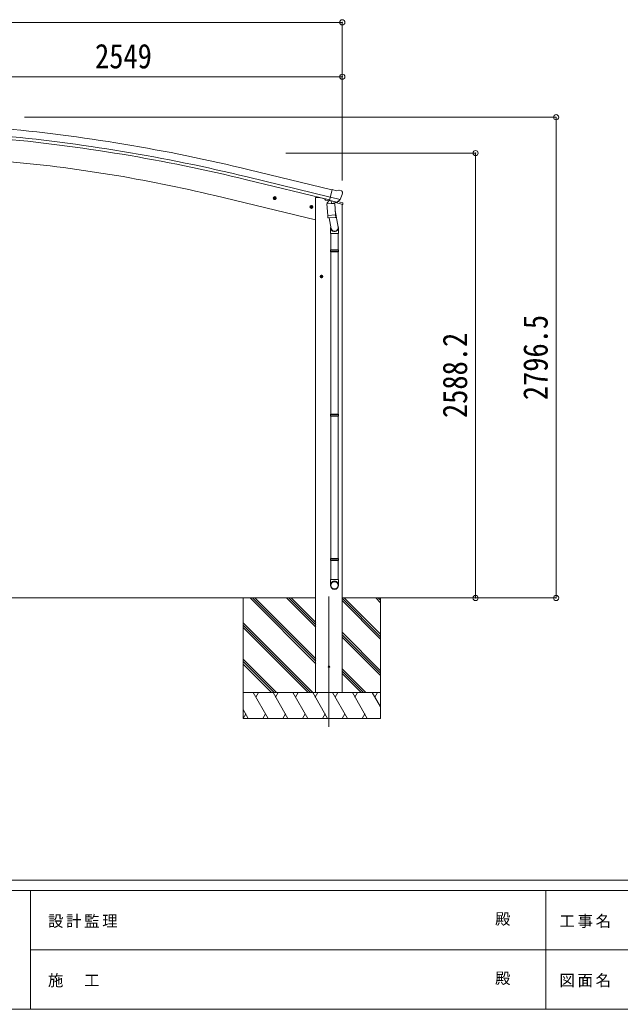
# Model space of a CAD drawing. Units: millimetres at full size. Extents: x -8385 to 33752, y -10062 to 5787.
# Drawn here: x -3465 to 31, y -5853 to -97 of the extents above; entities that cross this region are included whole.
import ezdxf
from ezdxf.enums import TextEntityAlignment as Align

# ---------------------------------------------------------------- set-up
doc = ezdxf.new("R2010")
doc.units = ezdxf.units.MM
doc.header["$LTSCALE"] = 30
doc.header["$PDMODE"] = 32
doc.header["$PDSIZE"] = 30
for name, color, linetype, lineweight in [('0-0_0', 7, 'Continuous', 9), ('0-1_本体', 4, 'Continuous', 9), ('0-2_部品', 7, 'Continuous', 9), ('0-8_PARTS2', 2, 'Continuous', 9), ('0-A_寸法', 6, 'Continuous', 9), ('F-0_240', 7, 'Continuous', 9)]:
    doc.layers.add(name, color=color, linetype=linetype, lineweight=lineweight)
doc.styles.add('ＭＳ ゴシック', font='')
doc.styles.get('ＭＳ ゴシック').set_extended_font_data('MS Gothic')

msp = doc.modelspace()

# ---------------------------------------------------------------- linework, layer by layer
at = {"layer": '0-0_0', "color": 6}
for p, q in [((-4136.2, -428.94), (-1587.2, -428.94)), ((-1587.2, -428.94), (-1587.2, -1031.4)), ((-342.4, -3460.68), (-342.4, -664.18)), ((-811.41, -872.48), (-811.41, -3460.68))]:
    msp.add_line(p, q, dxfattribs=at)
at = {"layer": '0-0_0'}
for p, q in [((-6546.2, -3460.68), (-1743.2, -3460.68)), ((-2164.45, -3460.68), (-2164.45, -4160.68)), ((-1742.2, -3842.94), (-2124.46, -3460.68)), ((-1742.2, -3828.8), (-2110.32, -3460.68)), ((-1742.2, -3814.66), (-2096.18, -3460.68)), ((-1742.2, -3630.81), (-1912.33, -3460.68)), ((-1742.2, -3616.67), (-1898.19, -3460.68)), ((-1742.2, -3602.53), (-1884.04, -3460.68)), ((-990.36, -3460.68), (-1586.7, -3460.68)), ((-1364.45, -3686.05), (-1586.7, -3463.8)), ((-1364.45, -3700.19), (-1586.7, -3477.95)), ((-1364.45, -3671.91), (-1575.68, -3460.68)), ((-1364.45, -3488.06), (-1391.83, -3460.68)), ((-1364.45, -3473.92), (-1377.69, -3460.68)), ((-1364.45, -3460.68), (-1364.45, -4160.68)), ((-1758.3, -4010.68), (-2164.45, -3604.54)), ((-1772.45, -4010.68), (-2164.45, -3618.69)), ((-1786.59, -4010.68), (-2164.45, -3632.83)), ((-1364.45, -3884.04), (-1586.7, -3661.79)), ((-1364.45, -3898.18), (-1586.7, -3675.94)), ((-1364.45, -3912.33), (-1586.7, -3690.08)), ((-1970.44, -4010.68), (-2164.45, -3816.67)), ((-1984.58, -4010.68), (-2164.45, -3830.82)), ((-1998.72, -4010.68), (-2164.45, -3844.96)), ((-1449.94, -4010.68), (-1586.7, -3873.92)), ((-1464.08, -4010.68), (-1586.7, -3888.07)), ((-1478.22, -4010.68), (-1586.7, -3902.21)), ((-2164.45, -4010.68), (-1364.45, -4010.68)), ((-2019.06, -4160.68), (-2105.67, -4010.68)), ((-2090.66, -4036.66), (-2075.66, -4010.68)), ((-1903.59, -4160.68), (-1990.2, -4010.68)), ((-1960.19, -4010.68), (-1975.19, -4036.66)), ((-1788.12, -4160.68), (-1874.73, -4010.68)), ((-1859.72, -4036.66), (-1844.72, -4010.68)), ((-1672.65, -4160.68), (-1759.25, -4010.68)), ((-1744.25, -4036.66), (-1729.25, -4010.68)), ((-1557.18, -4160.68), (-1643.78, -4010.68)), ((-1628.78, -4036.66), (-1613.78, -4010.68)), ((-1441.71, -4160.68), (-1528.31, -4010.68)), ((-1513.31, -4036.66), (-1498.31, -4010.68)), ((-1364.45, -4094.51), (-1412.85, -4010.68)), ((-1397.84, -4036.66), (-1382.84, -4010.68)), ((-2149.53, -4134.7), (-2164.53, -4160.68)), ((-2134.53, -4160.68), (-2164.45, -4108.87)), ((-2034.06, -4134.7), (-2049.06, -4160.68)), ((-1918.59, -4134.7), (-1933.59, -4160.68)), ((-1803.12, -4134.7), (-1818.12, -4160.68)), ((-1687.65, -4134.7), (-1702.65, -4160.68)), ((-1572.18, -4134.7), (-1587.18, -4160.68)), ((-1456.71, -4134.7), (-1471.71, -4160.68)), ((-1364.45, -4160.68), (-2164.45, -4160.68))]:
    msp.add_line(p, q, dxfattribs=at)
at = {"layer": '0-0_0', "color": 6}
msp.add_point((-1587.2, -428.94), dxfattribs=at)
at = {"layer": '0-1_本体'}
for p, q in [((-1647.22, -1087.09), (-2130.09, -969.61)), ((-1661.22, -1145.43), (-2144.28, -1027.91)), ((-1657.29, -1129.06), (-2140.3, -1011.54)), ((-1742.7, -1260.68), (-2328.37, -1120.07)), ((-1742.7, -1130.68), (-1742.7, -4010.68)), ((-1587.2, -1170.39), (-1587.2, -4010.68))]:
    msp.add_line(p, q, dxfattribs=at)
msp.add_lwpolyline([(-1742.7, -1130.68), (-1722.7, -1130.68), (-1689.19, -1138.73)], dxfattribs=at)
for centre, radius, start, end in [((-4501.46, -10716.08), 10030.81, 76.32536, 84.82535), ((-4501.46, -10716.08), 9970.81, 76.32536, 84.82535), ((-4501.46, -10716.08), 9987.65, 76.32536, 84.82535), ((-4293.36, -9304.85), 8417.35, 76.5, 84.99999)]:
    msp.add_arc(centre, radius, start, end, dxfattribs=at)
at = {"layer": '0-2_部品'}
for p, q in [((-1620.32, -1091.36), (-1646.25, -1085.13)), ((-1620.32, -1091.36), (-1607.06, -1088.66)), ((-1592.57, -1091.85), (-1605.76, -1088.68)), ((-1970.93, -1136.86), (-1990.38, -1132.2)), ((-1987.95, -1132.78), (-1982.78, -1127.33)), ((-1985.82, -1139.97), (-1987.95, -1132.78)), ((-1982.99, -1144.25), (-1978.32, -1124.81)), ((-1982.78, -1127.33), (-1975.49, -1129.09)), ((-1975.49, -1129.09), (-1973.35, -1136.28)), ((-1688.69, -1138.65), (-1688.69, -1141.96)), ((-1665.97, -1151.36), (-1684.85, -1146.82)), ((-1661.97, -1146.76), (-1675.29, -1162.08)), ((-1661.03, -1146.7), (-1661.97, -1146.76)), ((-1657.95, -1149.17), (-1659.47, -1148.8)), ((-1621.24, -1157.98), (-1657.95, -1149.17)), ((-1599.31, -1142.98), (-1656.82, -1129.17)), ((-1651.99, -1150.99), (-1650.97, -1165.6)), ((-1616.17, -1157.89), (-1599.79, -1143.4)), ((-1589.48, -1094.09), (-1585.62, -1100.39)), ((-1585.26, -1102.67), (-1585.54, -1103.82)), ((-1757.01, -1188.22), (-1776.45, -1183.55)), ((-1774.03, -1184.14), (-1768.86, -1178.69)), ((-1771.9, -1191.33), (-1774.03, -1184.14)), ((-1769.06, -1195.61), (-1764.4, -1176.16)), ((-1768.86, -1178.69), (-1761.56, -1180.44)), ((-1761.56, -1180.44), (-1759.43, -1187.64)), ((-1676.39, -1168.53), (-1630.7, -1165.34)), ((-1671.72, -1235.37), (-1676.39, -1168.53)), ((-1675.29, -1162.08), (-1674.84, -1168.42)), ((-1623.78, -1159.99), (-1649.6, -1166.43)), ((-1632.48, -1162.16), (-1632.25, -1165.44)), ((-1630.7, -1165.34), (-1626.03, -1232.17)), ((-1627.76, -1207.41), (-1611.85, -1303.58)), ((-1584.13, -1171), (-1626.84, -1160.75)), ((-1618.87, -1158.45), (-1626.39, -1156.65)), ((-1623.08, -1158.21), (-1623.03, -1158.95)), ((-1619.71, -1158.35), (-1621.24, -1157.98)), ((-1612.64, -1154.9), (-1586.43, -1161.2)), ((-1584.13, -1164.11), (-1584.13, -1171)), ((-1671.72, -1235.37), (-1626.03, -1232.17)), ((-1671.7, -1235.37), (-1670.81, -1248.06)), ((-1627.01, -1246.78), (-1668.71, -1249.69)), ((-1663.28, -1249.31), (-1652.55, -1312.9)), ((-1625.17, -1244.64), (-1626.04, -1232.17)), ((-1625.56, -1246), (-1625.56, -1246)), ((-1655.7, -1306.08), (-1655.7, -1340.74)), ((-1609.7, -1340.74), (-1609.7, -1306.39)), ((-1655.7, -1340.74), (-1609.7, -1340.74)), ((-1653.7, -1340.74), (-1653.7, -1434.74)), ((-1611.7, -1340.74), (-1611.7, -1434.74)), ((-1655.7, -1436.74), (-1654.7, -1434.74)), ((-1655.7, -1436.74), (-1609.7, -1436.74)), ((-1655.7, -1436.74), (-1655.7, -1444.74)), ((-1654.7, -1434.74), (-1610.7, -1434.74)), ((-1609.7, -1436.74), (-1610.7, -1434.74)), ((-1655.7, -1444.74), (-1609.7, -1444.74)), ((-1655.7, -1444.74), (-1654.7, -1446.74)), ((-1654.7, -1446.74), (-1610.7, -1446.74)), ((-1653.7, -1446.74), (-1653.7, -2390.93)), ((-1611.7, -1446.74), (-1611.7, -2390.93)), ((-1718.2, -1590.8), (-1698.2, -1590.8)), ((-1714.7, -1587.05), (-1708.2, -1583.3)), ((-1708.2, -1600.8), (-1708.2, -1580.8)), ((-1708.2, -1583.3), (-1701.7, -1587.05)), ((-1701.7, -1594.55), (-1708.2, -1598.31)), ((-1701.7, -1587.05), (-1701.7, -1594.55)), ((-1655.7, -2392.93), (-1654.7, -2390.93)), ((-1655.7, -2392.93), (-1609.7, -2392.93)), ((-1655.7, -2392.93), (-1655.7, -2400.93)), ((-1655.7, -2400.93), (-1609.7, -2400.93)), ((-1655.7, -2400.93), (-1654.7, -2402.93)), ((-1654.7, -2390.93), (-1610.7, -2390.93)), ((-1654.7, -2402.93), (-1610.7, -2402.93)), ((-1653.7, -2402.93), (-1653.7, -3231.11)), ((-1611.7, -2402.93), (-1611.7, -3231.11)), ((-1609.7, -2392.93), (-1610.7, -2390.93)), ((-1655.7, -3233.11), (-1654.7, -3231.11)), ((-1655.7, -3233.11), (-1609.7, -3233.11)), ((-1655.7, -3233.11), (-1655.7, -3241.11)), ((-1655.7, -3241.11), (-1609.7, -3241.11)), ((-1655.7, -3241.11), (-1654.7, -3243.11)), ((-1654.7, -3231.11), (-1610.7, -3231.11)), ((-1654.7, -3243.11), (-1610.7, -3243.11)), ((-1653.7, -3243.11), (-1653.7, -3353.11)), ((-1611.7, -3243.11), (-1611.7, -3353.11)), ((-1609.7, -3233.11), (-1610.7, -3231.11)), ((-1655.7, -3387.26), (-1655.7, -3353.11)), ((-1655.7, -3353.11), (-1609.7, -3353.11)), ((-1609.7, -3387.26), (-1609.7, -3353.11))]:
    msp.add_line(p, q, dxfattribs=at)
for points in [[(-1651.68, -1150.58), (-1661.4, -1148.25), (-1646.25, -1085.13)], [(-1973.35, -1136.28), (-1978.52, -1141.73), (-1985.82, -1139.97)], [(-1651.68, -1150.58), (-1651.44, -1150.73), (-1626.67, -1156.68), (-1626.39, -1156.65)], [(-1599.04, -1142.4), (-1599.63, -1143.24), (-1599.79, -1143.4)], [(-1759.43, -1187.64), (-1764.6, -1193.08), (-1771.9, -1191.33)], [(-1609.7, -1436.74), (-1609.7, -1444.74), (-1610.7, -1446.74)], [(-1708.2, -1598.31), (-1714.7, -1594.55), (-1714.7, -1587.05)], [(-1609.7, -2392.93), (-1609.7, -2400.93), (-1610.7, -2402.93)], [(-1609.7, -3233.11), (-1609.7, -3241.11), (-1610.7, -3243.11)]]:
    msp.add_lwpolyline(points, dxfattribs=at)
for centre, radius in [((-1980.65, -1134.53), 8.5), ((-1980.65, -1134.53), 7.7), ((-1980.65, -1134.53), 6.5), ((-1766.73, -1185.89), 8.5), ((-1766.73, -1185.89), 7.7), ((-1766.73, -1185.89), 6.5), ((-1708.2, -1590.8), 8.5), ((-1708.2, -1590.8), 7.7), ((-1708.2, -1590.8), 6.5)]:
    msp.add_circle(centre, radius, dxfattribs=at)
at = {"layer": '0-2_部品', "color": 4}
msp.add_circle((-1664.7, -3860.68), 4.5, dxfattribs=at)
at = {"layer": '0-2_部品'}
for centre, radius, start, end in [((-1606.46, -1091.6), 3, 76.5, 101.5), ((-1593.74, -1096.71), 5, 31.5, 76.5), ((-1683.69, -1141.96), 5, 180, 256.5), ((-1659.36, -1148.32), 0.5, 221.23754, 256.5), ((-1652.59, -1151.07), 0.604, 7.79405, 79.40158), ((-1782.34, -1056.57), 202.4, 334.90875, 346.5), ((-1649.95, -1165.46), 1.03, 188.03431, 289.96103), ((-1624.02, -1159.02), 1, 284, 4), ((-1622.58, -1158.17), 0.5, 76.5, 184), ((-1619.59, -1157.86), 0.5, 256.5, 291.76246), ((-1587.13, -1164.11), 3, 0, 76.5), ((-1668.85, -1247.7), 2, 190.53157, 274), ((-1627.15, -1244.78), 2, 274, 322.59038), ((-1627.11, -1244.81), 1.95, 322.52234, 4.95983), ((-1639.7, -1306.39), 30, 0, 2.54858)]:
    msp.add_arc(centre, radius, start, end, dxfattribs=at)
for centre, major_axis, ratio, start_param, end_param in [((-1588.18, -1101.96), (1.57, -2.57), 0.99628, 0.7835347, 1.5707963), ((-1618.18, -1155.53), (0.73, -2.92), 0.997631, 5.8041905, 5.8929484), ((-1618.21, -1155.4), (-2.63, 3.16), 0.650902, 2.1145521, 2.1873627), ((-1618.15, -1155.63), (0.73, -2.92), 0.997631, 5.965759, 6.7621801), ((-1632.7, -1306.08), (-23, 0), 0.996195, 6.0000678, 10.0103449), ((-1632.7, -1306.08), (-21, 0), 0.996195, 0.3319459, 3.3482706), ((-1632.7, -3385.51), (23, 0), 0.996195, 6.2831853, 9.424778), ((-1632.7, -3387.26), (23, 0), 0.996195, 6.2831853, 9.424778), ((-1632.7, -3387.26), (0, -23.43), 0.981806, 4.712389, 7.8539816)]:
    msp.add_ellipse(centre, major_axis=major_axis, ratio=ratio, start_param=start_param, end_param=end_param, dxfattribs=at)
msp.add_ellipse((-1632.7, -3387.26), major_axis=(-21, 0), ratio=0.996195, dxfattribs=at)
at = {"layer": '0-8_PARTS2'}
msp.add_line((-1664.7, -3451.47), (-1664.7, -4210.68), dxfattribs=at)
at = {"layer": '0-A_寸法'}
for p, q in [((-6701.2, -112.32), (-1587.2, -112.32)), ((-1587.2, -112.32), (-1587.2, -428.94)), ((-342.4, -664.18), (-3437.75, -664.18)), ((-811.41, -872.48), (-1915.57, -872.48)), ((-811.41, -3460.68), (-1140.24, -3460.68)), ((-342.4, -3460.68), (-811.41, -3460.68))]:
    msp.add_line(p, q, dxfattribs=at)
for p in [(-1587.2, -112.32), (-342.4, -664.18), (-811.41, -872.48), (-811.41, -3460.68), (-342.4, -3460.68)]:
    msp.add_point(p, dxfattribs=at)
at = {"layer": 'F-0_240', "color": 5}
for p, q in [((-8385.45, -5102.66), (8054.55, -5102.66)), ((-8385.45, -5162.66), (5387.79, -5162.66)), ((-3402.21, -5162.66), (-3402.21, -5852.66)), ((-402.21, -5162.66), (-402.21, -5852.66)), ((-3402.21, -5507.66), (2747.79, -5507.66)), ((-8385.45, -5852.66), (8054.55, -5852.66))]:
    msp.add_line(p, q, dxfattribs=at)

# ---------------------------------------------------------------- texts
at = {"layer": '0-0_0', "style": 'ＭＳ ゴシック', "width": 0.85}
msp.add_text('2549', height=143, dxfattribs=at).set_placement((-3026.7, -422.94), align=Align.BOTTOM_LEFT)
at = {"layer": '0-A_寸法', "color": 7, "style": 'ＭＳ ゴシック', "width": 0.85}
for s, p in [('2796.5', (-348.4, -2309.93)), ('2588.2', (-817.41, -2414.08))]:
    msp.add_text(s, height=143, rotation=90, dxfattribs=at).set_placement(p, align=Align.BOTTOM_LEFT)
at = {"layer": 'F-0_240', "style": 'ＭＳ ゴシック'}
for p in [(-697.92, -5380.16), (-697.92, -5725.16)]:
    msp.add_text('殿', height=65.98, dxfattribs=at).set_placement(p, align=Align.BOTTOM_LEFT)
at = {"layer": 'F-0_240', "char_height": 65.98, "attachment_point": 7, "style": 'ＭＳ ゴシック'}
for s, insert in [('\\T1.17;設計監理', (-3300.89, -5380.16)), ('\\T1.17;工事名', (-323.11, -5380.16)), ('\\T1.17;施\u3000工', (-3300.89, -5725.16)), ('\\T1.17;図面名', (-323.11, -5725.16))]:
    msp.add_mtext(s, dxfattribs=dict(at, insert=insert))

doc.saveas('drawing.dxf')
